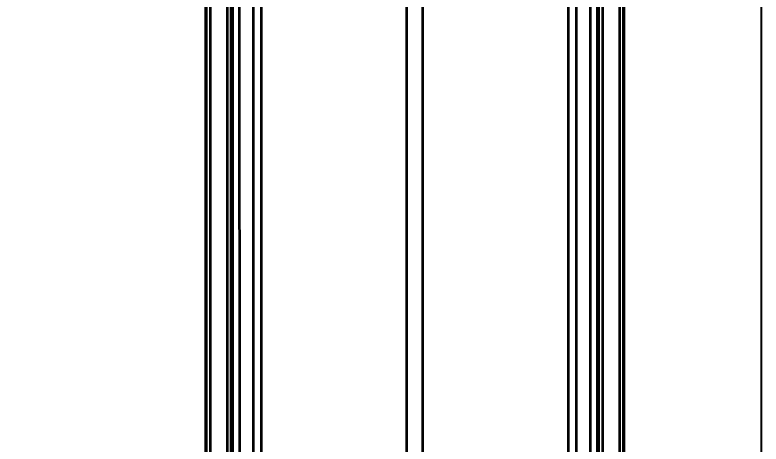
# Model space of a CAD drawing. Header units: millimetres. Extents: x 101 to 3000, y 150 to 4305.
# Drawn here: x 1036.5 to 1143.9, y 3096.2 to 3158.1 of the extents above; entities that cross this region are included whole.
import ezdxf

# ---------------------------------------------------------------- set-up
doc = ezdxf.new("R2010")
doc.units = ezdxf.units.MM
doc.header["$LTSCALE"] = 15
for name, color, linetype, lineweight in [('_Sichtbarkanten', 7, 'Continuous', 25), ('Bemaßung (ISO)', 7, 'Continuous', 25), ('Sichtbar schmal (ISO)', 7, 'Continuous', 35)]:
    doc.layers.add(name, color=color, linetype=linetype, lineweight=lineweight)
doc.styles.add('Notiztext (DIN)', font='verdana.ttf')
doc.dimstyles.new('Standard (DIN)', dxfattribs={"dimscale": 15, "dimtxt": 2.5, "dimasz": 2.5, "dimexe": 2, "dimexo": 4, "dimgap": 0.5, "dimtad": 1, "dimdec": 1, "dimrnd": 1e-08, "dimtxsty": 'Notiztext (DIN)', "dimcen": 0.09, "dimclrd": 256, "dimclre": 256, "dimclrt": 256, "dimadec": 0, "dimazin": 2, "dimtfac": 1, "dimtmove": 0, "dimatfit": 3, "dimfxl": 0, "dimtolj": 1, "dimtzin": 0, "dimlwd": -1, "dimlwe": -1, "dimarcsym": 0})

# ---------------------------------------------------------------- blocks, each defined once
blk = doc.blocks.new('*D76')
at = {"layer": 'Bemaßung (ISO)', "transparency": 16777216}
for p, q in [((973.93, 3475.15), (790.43, 3475.15)), ((820.43, 3437.65), (820.43, 2912.65)), ((1008.97, 2875.15), (790.43, 2875.15))]:
    blk.add_line(p, q, dxfattribs=at)
for points in [[(814.18, 3437.65), (826.68, 3437.65), (820.43, 3475.15)], [(814.18, 2912.65), (826.68, 2912.65), (820.43, 2875.15)]]:
    blk.add_solid(points, dxfattribs=at)
at = {"layer": 'Defpoints', "color": 0, "transparency": 16777216}
for p in [(1033.93, 3475.15), (820.43, 2875.15), (1068.97, 2875.15)]:
    blk.add_point(p, dxfattribs=at)
at = {"layer": 'Bemaßung (ISO)', "transparency": 16777216, "insert": (773.89, 3129.39), "char_height": 37.5, "attachment_point": 1, "rotation": 90, "style": 'Notiztext (DIN)'}
blk.add_mtext('\\A1;600', dxfattribs=at)
blk = doc.blocks.new('*D78')
at = {"layer": 'Bemaßung (ISO)', "transparency": 16777216}
for p, q in [((1009.08, 3425.14), (911.85, 3425.14)), ((941.85, 2362.66), (941.85, 3387.64)), ((1009.08, 2325.16), (911.85, 2325.16))]:
    blk.add_line(p, q, dxfattribs=at)
for points in [[(935.6, 3387.64), (948.1, 3387.64), (941.85, 3425.14)], [(935.6, 2362.66), (948.1, 2362.66), (941.85, 2325.16)]]:
    blk.add_solid(points, dxfattribs=at)
at = {"layer": 'Defpoints', "color": 0, "transparency": 16777216}
for p in [(941.85, 3425.14), (1069.08, 3425.14), (1069.08, 2325.16)]:
    blk.add_point(p, dxfattribs=at)
at = {"layer": 'Bemaßung (ISO)', "transparency": 16777216, "insert": (895.31, 2814.77), "char_height": 37.5, "attachment_point": 1, "rotation": 90, "style": 'Notiztext (DIN)'}
blk.add_mtext('\\A1;1100', dxfattribs=at)

msp = doc.modelspace()

# ---------------------------------------------------------------- linework, layer by layer
at = {"layer": '_Sichtbarkanten'}
for p, q in [((1143.93, 3475.15), (1143.93, 2275.15)), ((1063.93, 2328.35), (1063.93, 3421.95)), ((1124.23, 3421.95), (1124.23, 2328.35))]:
    msp.add_line(p, q, dxfattribs=at)
at = {"layer": 'Sichtbar schmal (ISO)'}
for p, q in [((1064.07, 2327.14), (1064.07, 3423.16)), ((1064.57, 3423.16), (1064.57, 2327.14)), ((1067.08, 2327.15), (1067.08, 3423.14)), ((1067.58, 3423.14), (1067.58, 2327.15)), ((1067.76, 3422.96), (1067.8, 2972.76)), ((1068.76, 3422.97), (1068.8, 2972.77)), ((1119.35, 2972.77), (1119.39, 3422.97)), ((1120.35, 2972.76), (1120.39, 3422.96)), ((1120.57, 2327.15), (1120.57, 3423.14)), ((1121.07, 3423.14), (1121.07, 2327.15)), ((1123.58, 2327.14), (1123.58, 3423.16)), ((1124.08, 3423.16), (1124.08, 2327.14)), ((1070.8, 3180.47), (1070.8, 3004.83)), ((1071.94, 3180.47), (1071.94, 3004.83)), ((1116.21, 3004.83), (1116.21, 3180.47)), ((1117.35, 3004.83), (1117.35, 3180.47)), ((1092.93, 3020.24), (1092.93, 3165.05)), ((1095.22, 3020.24), (1095.22, 3165.05))]:
    msp.add_line(p, q, dxfattribs=at)

# ---------------------------------------------------------------- dimensions: what is measured, and where the dimension line sits
at = {"layer": 'Bemaßung (ISO)'}
for base, p1, p2, picture, middle in [((820.43, 2875.15), (1033.93, 3475.15), (1068.97, 2875.15), '*D76', (820.43, 3175.15)), ((941.85, 3425.14), (1069.08, 2325.16), (1069.08, 3425.14), '*D78', (941.85, 2875.15))]:
    dim = msp.add_linear_dim(base=base, p1=p1, p2=p2, angle=90, dimstyle='Standard (DIN)', override={"dimdec": 1, "dimtp": 0, "dimtm": 0, "dimtdec": 2, "dimtofl": 0, "dimatfit": 1}, dxfattribs=at)
    dim.commit()
    dim.dimension.update_dxf_attribs({"geometry": picture, "text_midpoint": middle, "dimtype": 160})

doc.saveas('drawing.dxf')
